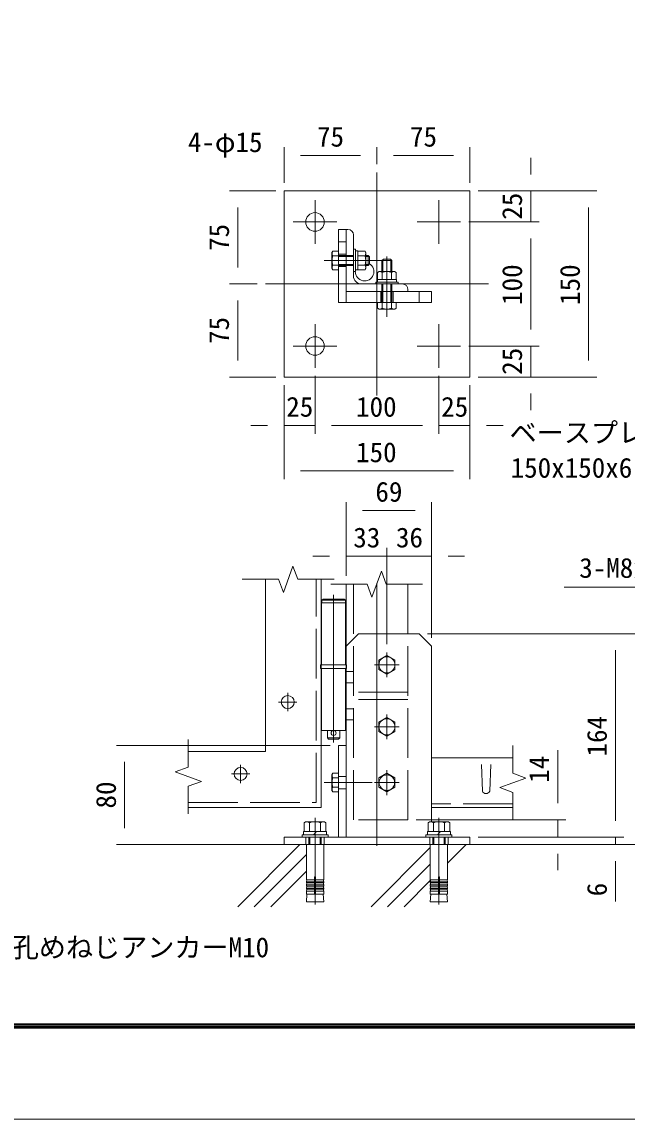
# Model space of a CAD drawing. Units: millimetres, scale not verified, with parts at other scales. Extents: x -4200 to 4200, y -2970 to 2970.
# Drawn here: x -1293 to 172, y -2970 to -317 of the extents above; entities that cross this region are included whole.
import ezdxf
from ezdxf.enums import TextEntityAlignment as Align

# ---------------------------------------------------------------- set-up
doc = ezdxf.new("R2010")
doc.units = ezdxf.units.MM
doc.header["$LTSCALE"] = 20
doc.linetypes.add('DASHED', pattern=[7.5, 6, -1.5])
doc.linetypes.add('USER1', pattern=[50.8, 31.75, -6.35, 6.35, -6.35])
for name, color, linetype, lineweight in [('0-1_D-STR1', 1, 'Continuous', 18), ('0-2_D-BMK', 2, 'USER1', 13), ('0-3_D-STR3', 3, 'Continuous', 13), ('0-4_D-STR-DIM', 7, 'Continuous', 9), ('0-6_D-STR-TXT', 7, 'Continuous', 9), ('0-8_D-TTL', 7, 'Continuous', 9), ('0-9_D-BGD', 7, 'Continuous', 9), ('0-A_D-DCR-HCH', 7, 'Continuous', 9)]:
    doc.layers.add(name, color=color, linetype=linetype, lineweight=lineweight)
doc.styles.add('ＭＳ ゴシック', font='')
doc.styles.get('ＭＳ ゴシック').set_extended_font_data('MS Gothic')

msp = doc.modelspace()

# ---------------------------------------------------------------- linework, layer by layer
at = {"layer": '0-1_D-STR1'}
for p, q in [((-503.7, -818.48), (-508.2, -818.48)), ((-490.2, -930.98), (-490.2, -831.98)), ((-371.7, -950.48), (-470.7, -950.48)), ((-358.2, -968.48), (-358.2, -963.98)), ((-703.2, -2081.4), (-703.2, -1664.47)), ((-508.2, -2288.4), (-508.2, -1676.47)), ((-358.2, -1676.47), (-358.2, -1796.41)), ((-890.04, -2118.7), (-890.04, -2051.79)), ((-104.37, -2133.7), (-104.37, -2066.79)), ((-890.04, -2081.4), (-703.2, -2081.4)), ((-703.2, -2081.4), (-890.04, -2081.4)), ((-301.2, -2096.4), (-104.37, -2096.4)), ((-178.2, -2177.01), (-180.45, -2112.51)), ((-160.2, -2177.01), (-157.95, -2112.51)), ((-890.04, -2231.79), (-890.04, -2164.88)), ((-104.37, -2246.79), (-104.37, -2179.88)), ((-104.37, -2216.4), (-301.2, -2216.4))]:
    msp.add_line(p, q, dxfattribs=at)
at = {"layer": '0-1_D-STR1', "linetype": 'DASHED'}
for p, q in [((-580.2, -2204.4), (-580.2, -1664.47)), ((-490.2, -2246.41), (-490.2, -1676.47)), ((-358.2, -2246.41), (-358.2, -1796.41)), ((-490.2, -1887.9), (-508.2, -1887.9)), ((-490.2, -1914.9), (-508.2, -1914.9)), ((-358.2, -1937.4), (-490.2, -1937.4)), ((-358.2, -1955.4), (-490.2, -1955.4)), ((-490.2, -1977.9), (-508.2, -1977.9)), ((-490.2, -2004.9), (-508.2, -2004.9)), ((-890.04, -2204.4), (-580.2, -2204.4)), ((-104.37, -2207.4), (-301.2, -2207.4)), ((-358.2, -2246.41), (-508.2, -2246.41))]:
    msp.add_line(p, q, dxfattribs=at)
at = {"layer": '0-1_D-STR1'}
for points in [[(-508.2, -818.48), (-508.2, -968.48), (-358.2, -968.48)], [(-890.04, -2216.4), (-568.2, -2216.4), (-568.2, -1664.47)], [(-890.04, -2164.88), (-858.32, -2153.34), (-921.75, -2130.25), (-890.04, -2118.7)], [(-104.37, -2179.88), (-136.08, -2168.34), (-72.65, -2145.25), (-104.37, -2133.7)]]:
    msp.add_lwpolyline(points, dxfattribs=at)
for centre, radius, start, end in [((-503.7, -831.98), 13.5, 360, 90), ((-470.7, -930.98), 19.5, 180, 270), ((-371.7, -963.98), 13.5, 360, 90), ((-169.2, -2173.26), 9.75, 202.61986, 337.38014)]:
    msp.add_arc(centre, radius, start, end, dxfattribs=at)
at = {"layer": '0-2_D-BMK'}
for p, q in [((-433.2, -1220.48), (-433.2, -680.48)), ((-583.2, -852.98), (-583.2, -747.98)), ((-283.2, -852.98), (-283.2, -747.98)), ((-635.7, -800.48), (-530.7, -800.48)), ((-230.7, -800.48), (-335.7, -800.48)), ((-414.49, -893.48), (-560.7, -893.48)), ((-409.2, -883.76), (-409.2, -1029.98)), ((-703.2, -950.48), (-163.2, -950.48)), ((-583.2, -1047.98), (-583.2, -1152.98)), ((-283.2, -1047.98), (-283.2, -1152.98)), ((-635.7, -1100.48), (-530.7, -1100.48)), ((-230.7, -1100.48), (-335.7, -1100.48)), ((-433.2, -1674.27), (-433.2, -2351.4)), ((-538.2, -1702.21), (-538.2, -2059.68)), ((-409.2, -1841.41), (-409.2, -1901.41)), ((-439.2, -1871.41), (-379.2, -1871.41)), ((-671.52, -1961.4), (-626.89, -1961.4)), ((-649.2, -1939.08), (-649.2, -1983.72)), ((-409.2, -1991.41), (-409.2, -2051.41)), ((-439.2, -2021.41), (-379.2, -2021.41)), ((-763.2, -2113.08), (-763.2, -2157.72)), ((-785.52, -2135.4), (-740.89, -2135.4)), ((-409.2, -2126.4), (-409.2, -2186.4)), ((-444.49, -2156.41), (-560.7, -2156.41)), ((-379.2, -2156.4), (-439.2, -2156.4)), ((-583.2, -2241.32), (-583.2, -2451.32)), ((-283.2, -2241.32), (-283.2, -2451.32))]:
    msp.add_line(p, q, dxfattribs=at)
at = {"layer": '0-3_D-STR3'}
for p, q in [((-658.2, -1175.48), (-658.2, -725.48)), ((-526.2, -848.48), (-508.2, -848.48)), ((-542.1, -874.58), (-540.02, -870.96)), ((-542.1, -912.38), (-542.1, -874.58)), ((-526.2, -870.96), (-540.02, -870.96)), ((-526.2, -916), (-526.2, -870.96)), ((-490.2, -866.48), (-485.4, -866.48)), ((-485.4, -866.48), (-485.4, -920.48)), ((-479.4, -916), (-479.4, -870.96)), ((-459.9, -912.23), (-459.9, -874.73)), ((-526.2, -882.22), (-540.02, -882.22)), ((-526.2, -878.48), (-508.2, -878.48)), ((-526.2, -881.48), (-490.2, -881.48)), ((-526.2, -883.73), (-490.2, -883.73)), ((-479.4, -882.22), (-462.08, -882.22)), ((-459.9, -881.48), (-454.8, -881.48)), ((-459.9, -883.73), (-452.55, -883.73)), ((-454.8, -881.48), (-451.2, -885.08)), ((-454.8, -881.48), (-454.8, -905.48)), ((-454.8, -905.48), (-451.2, -901.88)), ((-451.2, -885.08), (-451.2, -901.88)), ((-421.2, -894.08), (-417.6, -890.48)), ((-421.2, -894.08), (-397.2, -894.08)), ((-421.2, -920.18), (-421.2, -894.08)), ((-418.95, -920.18), (-418.95, -891.83)), ((-417.6, -890.48), (-400.8, -890.48)), ((-397.2, -894.08), (-400.8, -890.48)), ((-399.45, -920.18), (-399.45, -891.83)), ((-397.2, -920.18), (-397.2, -894.08)), ((-542.1, -912.38), (-540.02, -916)), ((-526.2, -904.74), (-540.02, -904.74)), ((-526.2, -916), (-540.02, -916)), ((-526.2, -903.23), (-490.2, -903.23)), ((-526.2, -905.48), (-490.2, -905.48)), ((-526.2, -908.48), (-508.2, -908.48)), ((-479.4, -904.74), (-462.08, -904.74)), ((-459.9, -903.23), (-452.55, -903.23)), ((-459.9, -905.48), (-454.8, -905.48)), ((-390.45, -920.18), (-427.95, -920.18)), ((-420.46, -939.68), (-420.46, -922.35)), ((-397.95, -939.68), (-397.95, -922.35)), ((-436.2, -945.68), (-382.2, -945.68)), ((-436.2, -950.48), (-436.2, -945.68)), ((-386.69, -939.68), (-431.72, -939.68)), ((-421.2, -995.48), (-421.2, -950.48)), ((-418.95, -995.48), (-418.95, -950.48)), ((-399.45, -995.48), (-399.45, -950.48)), ((-397.2, -995.48), (-397.2, -950.48)), ((-424.2, -995.48), (-424.2, -968.48)), ((-394.2, -995.48), (-394.2, -968.48)), ((-331.2, -968.48), (-331.2, -995.48)), ((-301.2, -968.48), (-301.2, -995.48)), ((-526.2, -995.48), (-301.2, -995.48)), ((-431.72, -995.48), (-431.72, -1009.29)), ((-386.69, -995.48), (-431.72, -995.48)), ((-420.46, -995.48), (-420.46, -1009.29)), ((-397.95, -995.48), (-397.95, -1009.29)), ((-386.69, -995.48), (-386.69, -1009.29)), ((-428.1, -1011.38), (-431.72, -1009.29)), ((-390.3, -1011.38), (-428.1, -1011.38)), ((-390.3, -1011.38), (-386.69, -1009.29)), ((-509.1, -1721.4), (-567.3, -1721.4)), ((-567.3, -1721.4), (-567.3, -1871.4)), ((-566.7, -1715.4), (-563.7, -1712.4)), ((-566.7, -1715.4), (-566.7, -1721.4)), ((-566.7, -1715.4), (-509.7, -1715.4)), ((-512.7, -1712.4), (-563.7, -1712.4)), ((-512.7, -1712.4), (-509.7, -1715.4)), ((-509.7, -1715.4), (-509.7, -1721.4)), ((-509.1, -1721.4), (-509.1, -1871.4)), ((-478.2, -1796.41), (-508.2, -1826.41)), ((-478.2, -1796.41), (-331.2, -1796.41)), ((-331.2, -1796.41), (-301.2, -1826.41)), ((-508.2, -2288.4), (-508.2, -1826.41)), ((-301.2, -1826.41), (-301.2, -2250.9)), ((-409.2, -1848.91), (-428.7, -1860.13)), ((-409.2, -1848.91), (-389.7, -1860.13)), ((-506.7, -1871.4), (-569.7, -1871.4)), ((-569.7, -1871.4), (-569.7, -1880.4)), ((-506.7, -1880.4), (-569.7, -1880.4)), ((-567.3, -1880.4), (-567.3, -2030.4)), ((-509.1, -1880.4), (-509.1, -2030.4)), ((-506.7, -1871.4), (-506.7, -1880.4)), ((-428.7, -1860.13), (-428.7, -1882.68)), ((-409.2, -1893.91), (-428.7, -1882.68)), ((-409.2, -1893.91), (-389.7, -1882.68)), ((-389.7, -1860.13), (-389.7, -1882.68)), ((-409.2, -1998.91), (-428.7, -2010.13)), ((-428.7, -2010.13), (-428.7, -2032.68)), ((-409.2, -1998.91), (-389.7, -2010.13)), ((-389.7, -2010.13), (-389.7, -2032.68)), ((-509.1, -2030.4), (-567.3, -2030.4)), ((-553.2, -2030.4), (-553.2, -2048.4)), ((-523.2, -2030.4), (-523.2, -2048.4)), ((-409.2, -2043.91), (-428.7, -2032.68)), ((-409.2, -2043.91), (-389.7, -2032.68)), ((-550.2, -2051.4), (-553.2, -2048.4)), ((-526.2, -2051.4), (-550.2, -2051.4)), ((-526.2, -2066.4), (-526.2, -2288.4)), ((-508.2, -2066.41), (-526.2, -2066.41)), ((-542.1, -2137.51), (-540.02, -2133.89)), ((-542.1, -2137.51), (-542.1, -2175.31)), ((-526.2, -2133.89), (-540.02, -2133.89)), ((-526.2, -2145.15), (-540.02, -2145.15)), ((-526.2, -2133.89), (-526.2, -2178.92)), ((-542.1, -2175.31), (-540.02, -2178.92)), ((-526.2, -2167.66), (-540.02, -2167.66)), ((-526.2, -2178.92), (-540.02, -2178.92)), ((-609.6, -2274.9), (-609.6, -2253.3)), ((-562.43, -2250.9), (-603.3, -2250.9)), ((-596.4, -2253.3), (-596.4, -2274.9)), ((-570, -2253.3), (-570, -2274.9)), ((-556.8, -2274.9), (-556.8, -2253.3)), ((-309.6, -2274.9), (-309.6, -2253.3)), ((-262.43, -2250.9), (-303.3, -2250.9)), ((-296.4, -2253.3), (-296.4, -2274.9)), ((-270, -2253.3), (-270, -2274.9)), ((-256.8, -2274.9), (-256.8, -2253.3)), ((-586.95, -2282.4), (-579.45, -2274.9)), ((-286.95, -2282.4), (-279.45, -2274.9)), ((-598.2, -2306.4), (-598.2, -2288.4)), ((-595.8, -2306.4), (-595.8, -2288.4)), ((-570.6, -2306.4), (-570.6, -2288.4)), ((-568.2, -2306.4), (-568.2, -2288.4)), ((-298.2, -2306.4), (-298.2, -2288.4)), ((-295.8, -2306.4), (-295.8, -2288.4)), ((-270.6, -2306.4), (-270.6, -2288.4)), ((-268.2, -2306.4), (-268.2, -2288.4)), ((-584.33, -2385.03), (-584.33, -2426.4)), ((-582.08, -2385.03), (-582.08, -2426.4)), ((-284.33, -2385.03), (-284.33, -2426.4)), ((-282.08, -2385.03), (-282.08, -2426.4)), ((-584.33, -2403.9), (-604.83, -2403.9)), ((-584.33, -2396.4), (-604.2, -2396.4)), ((-584.33, -2411.4), (-604.2, -2411.4)), ((-582.08, -2396.4), (-562.2, -2396.4)), ((-582.08, -2403.9), (-562.2, -2403.9)), ((-582.08, -2411.4), (-562.2, -2411.4)), ((-284.33, -2403.9), (-304.83, -2403.9)), ((-284.33, -2396.4), (-304.2, -2396.4)), ((-284.33, -2411.4), (-304.2, -2411.4)), ((-282.08, -2396.4), (-262.2, -2396.4)), ((-282.08, -2403.9), (-262.2, -2403.9)), ((-282.08, -2411.4), (-262.2, -2411.4)), ((-584.33, -2418.9), (-604.2, -2418.9)), ((-582.08, -2418.9), (-562.2, -2418.9)), ((-284.33, -2418.9), (-304.2, -2418.9)), ((-282.08, -2418.9), (-262.2, -2418.9))]:
    msp.add_line(p, q, dxfattribs=at)
at = {"layer": '0-3_D-STR3', "linetype": 'DASHED'}
for p, q in [((-508.2, -2141.41), (-526.2, -2141.41)), ((-508.2, -2171.41), (-526.2, -2171.41)), ((-605.7, -2306.4), (-605.7, -2288.4)), ((-560.7, -2306.4), (-560.7, -2288.4)), ((-305.7, -2306.4), (-305.7, -2288.4)), ((-260.7, -2306.4), (-260.7, -2288.4))]:
    msp.add_line(p, q, dxfattribs=at)
at = {"layer": '0-3_D-STR3'}
for points in [[(-658.2, -1175.48), (-208.2, -1175.48), (-208.2, -725.48), (-658.2, -725.48)], [(-526.2, -995.48), (-526.2, -818.48), (-508.2, -818.48)], [(-301.2, -968.48), (-508.2, -968.48), (-508.2, -995.48), (-508.2, -818.48)], [(-490.2, -866.48), (-490.2, -920.48), (-485.4, -920.48)], [(-479.4, -870.96), (-462.08, -870.96), (-459.9, -874.73)], [(-479.4, -916), (-462.08, -916), (-459.9, -912.23)], [(-431.72, -939.68), (-431.72, -922.35), (-427.95, -920.18)], [(-386.69, -939.68), (-386.69, -922.35), (-390.45, -920.18)], [(-436.2, -950.48), (-382.2, -950.48), (-382.2, -945.68)], [(-526.2, -2051.4), (-523.2, -2048.4), (-553.2, -2048.4)], [(-610.8, -2282.4), (-610.8, -2274.9), (-555.6, -2274.9), (-555.6, -2282.4)], [(-310.8, -2282.4), (-310.8, -2274.9), (-255.6, -2274.9), (-255.6, -2282.4)], [(-582.08, -2391.4), (-562.2, -2391.4), (-562.2, -2306.4), (-604.2, -2306.4), (-604.2, -2391.4), (-584.33, -2391.4)], [(-282.08, -2391.4), (-262.2, -2391.4), (-262.2, -2306.4), (-304.2, -2306.4), (-304.2, -2391.4), (-284.33, -2391.4)], [(-603.27, -2391.4), (-604.2, -2396.4), (-604.2, -2398.9), (-584.33, -2398.9)], [(-603.27, -2398.9), (-604.2, -2403.9), (-604.2, -2406.4), (-584.33, -2406.4)], [(-603.27, -2406.4), (-604.2, -2411.4), (-604.2, -2413.9), (-584.33, -2413.9)], [(-563.14, -2413.9), (-562.2, -2418.9), (-562.2, -2426.4), (-604.2, -2426.4), (-604.2, -2418.9), (-603.27, -2413.9)], [(-563.14, -2391.4), (-562.2, -2396.4), (-562.2, -2398.9), (-582.08, -2398.9)], [(-563.14, -2398.9), (-562.2, -2403.9), (-562.2, -2406.4), (-582.08, -2406.4)], [(-563.14, -2406.4), (-562.2, -2411.4), (-562.2, -2413.9), (-582.08, -2413.9)], [(-303.27, -2391.4), (-304.2, -2396.4), (-304.2, -2398.9), (-284.33, -2398.9)], [(-303.27, -2398.9), (-304.2, -2403.9), (-304.2, -2406.4), (-284.33, -2406.4)], [(-303.27, -2406.4), (-304.2, -2411.4), (-304.2, -2413.9), (-284.33, -2413.9)], [(-263.14, -2413.9), (-262.2, -2418.9), (-262.2, -2426.4), (-304.2, -2426.4), (-304.2, -2418.9), (-303.27, -2413.9)], [(-263.14, -2391.4), (-262.2, -2396.4), (-262.2, -2398.9), (-282.08, -2398.9)], [(-263.14, -2398.9), (-262.2, -2403.9), (-262.2, -2406.4), (-282.08, -2406.4)], [(-263.14, -2406.4), (-262.2, -2411.4), (-262.2, -2413.9), (-282.08, -2413.9)], [(-563.78, -2426.4), (-562.2, -2444.4), (-604.2, -2444.4), (-602.63, -2426.4)], [(-562.2, -2426.4), (-582.27, -2426.4), (-604.2, -2426.4)], [(-263.78, -2426.4), (-262.2, -2444.4), (-304.2, -2444.4), (-302.63, -2426.4)], [(-262.2, -2426.4), (-282.27, -2426.4), (-304.2, -2426.4)]]:
    msp.add_lwpolyline(points, dxfattribs=at)
for points in [[(-479.4, -870.38), (-485.4, -870.38), (-485.4, -916.58), (-479.4, -916.58)], [(-432.3, -939.68), (-432.3, -945.68), (-386.1, -945.68), (-386.1, -939.68)], [(-389.7, -2145.14), (-409.2, -2133.88), (-428.7, -2145.14), (-428.7, -2167.66), (-409.2, -2178.92), (-389.7, -2167.66)], [(-658.2, -2306.4), (-208.2, -2306.4), (-208.2, -2288.4), (-658.2, -2288.4)], [(-551.7, -2282.4), (-551.7, -2288.4), (-614.7, -2288.4), (-614.7, -2282.4)], [(-251.7, -2282.4), (-251.7, -2288.4), (-314.7, -2288.4), (-314.7, -2282.4)]]:
    msp.add_lwpolyline(points, close=True, dxfattribs=at)
for centre, radius in [((-583.2, -800.48), 22.5), ((-583.2, -1100.48), 22.5), ((-409.2, -1871.41), 19.5), ((-649.2, -1961.4), 15.75), ((-409.2, -2021.41), 19.5), ((-538.2, -2036.4), 6), ((-763.2, -2135.4), 15.75), ((-409.2, -2156.4), 18.75)]:
    msp.add_circle(centre, radius, dxfattribs=at)
for centre, radius, start, end in [((-531.79, -876.59), 9.97, 145.61585, 214.38415), ((-470.31, -876.59), 9.97, 325.61586, 34.38414), ((-504.5, -893.48), 37.26, 162.4121, 197.5879), ((-463.2, -920.48), 22.5, 180, 57.76905), ((-497.6, -893.48), 37.26, 342.4121, 17.5879), ((-531.79, -910.37), 9.97, 145.61585, 214.38415), ((-470.31, -910.37), 9.97, 325.61585, 34.38416), ((-426.09, -930.58), 9.97, 55.61586, 124.38414), ((-409.2, -957.87), 37.26, 72.4121, 107.5879), ((-392.32, -930.58), 9.97, 55.61585, 124.38416), ((-426.09, -1001.06), 9.97, 235.61585, 304.38415), ((-409.2, -973.77), 37.26, 252.4121, 287.5879), ((-392.32, -1001.06), 9.97, 235.61585, 304.38415), ((-531.79, -2139.52), 9.97, 145.61585, 214.38415), ((-504.5, -2156.41), 37.26, 162.4121, 197.5879), ((-531.79, -2173.29), 9.97, 145.61585, 214.38415), ((-603, -2261.16), 10.26, 49.96723, 130.03277), ((-583.2, -2288.4), 37.5, 69.39031, 110.60969), ((-563.4, -2260.98), 10.12, 49.3117, 130.6883), ((-303, -2261.16), 10.26, 49.96723, 130.03277), ((-283.2, -2288.4), 37.5, 69.39031, 110.60969), ((-263.4, -2260.98), 10.12, 49.3117, 130.6883), ((-583.2, -2385.03), 1.12, 0, 180), ((-283.2, -2385.03), 1.12, 0, 180)]:
    msp.add_arc(centre, radius, start, end, dxfattribs=at)
at = {"layer": '0-4_D-STR-DIM'}
for p, q in [((-658.2, -705.48), (-658.2, -619.48)), ((-433.2, -660.48), (-433.2, -619.48)), ((-433.2, -660.48), (-433.2, -619.49)), ((-208.2, -705.48), (-208.2, -619.49)), ((-618.2, -639.48), (-473.2, -639.48)), ((-393.2, -639.49), (-248.2, -639.49)), ((-61.03, -685.48), (-61.03, -645.48)), ((-678.2, -725.48), (-790.22, -725.48)), ((-188.2, -725.48), (98.97, -725.48)), ((-188.2, -725.48), (-41.03, -725.48)), ((-61.03, -800.48), (-61.03, -725.48)), ((-770.22, -910.48), (-770.22, -765.48)), ((78.97, -765.48), (78.97, -1135.48)), ((-210.7, -800.48), (-41.03, -800.48)), ((-210.7, -800.48), (-41.03, -800.48)), ((-61.03, -1060.48), (-61.03, -840.48)), ((-61.03, -840.48), (-61.03, -880.48)), ((-723.2, -950.48), (-790.38, -950.48)), ((-723.2, -950.48), (-790.22, -950.48)), ((-770.38, -990.48), (-770.38, -1135.48)), ((-61.03, -1060.48), (-61.03, -1020.48)), ((-210.7, -1100.48), (-41.03, -1100.48)), ((-210.7, -1100.48), (-41.03, -1100.48)), ((-61.03, -1100.48), (-61.03, -1175.48)), ((-678.2, -1175.48), (-790.38, -1175.48)), ((-583.2, -1172.98), (-583.2, -1312.65)), ((-583.2, -1172.98), (-583.2, -1312.65)), ((-283.2, -1172.98), (-283.2, -1312.65)), ((-283.2, -1172.98), (-283.2, -1312.65)), ((-188.2, -1175.48), (98.97, -1175.48)), ((-188.2, -1175.48), (-41.03, -1175.48)), ((-658.2, -1195.48), (-658.2, -1422.65)), ((-658.2, -1195.48), (-658.2, -1312.65)), ((-208.2, -1195.48), (-208.2, -1422.65)), ((-208.2, -1195.48), (-208.2, -1312.65)), ((-61.03, -1215.48), (-61.03, -1255.48)), ((-698.2, -1292.65), (-738.2, -1292.65)), ((-583.2, -1292.65), (-658.2, -1292.65)), ((-543.2, -1292.65), (-323.2, -1292.65)), ((-543.2, -1292.65), (-503.2, -1292.65)), ((-323.2, -1292.65), (-363.2, -1292.65)), ((-283.2, -1292.65), (-208.2, -1292.65)), ((-168.2, -1292.65), (-128.2, -1292.65)), ((-248.2, -1402.65), (-618.2, -1402.65)), ((-508.2, -1656.47), (-508.2, -1478.14)), ((-301.2, -1776.41), (-301.2, -1478.14)), ((-341.2, -1498.14), (-468.2, -1498.14)), ((-508.2, -1656.47), (-508.2, -1588.74)), ((-409.2, -1821.41), (-409.2, -1588.74)), ((-409.2, -1821.41), (-409.2, -1588.74)), ((-301.2, -1806.41), (-301.2, -1588.74)), ((-548.2, -1608.74), (-588.2, -1608.74)), ((-508.2, -1608.74), (-409.2, -1608.74)), ((-449.2, -1608.74), (-489.2, -1608.74)), ((-409.2, -1608.74), (-301.2, -1608.74)), ((-369.2, -1608.74), (-329.2, -1608.74)), ((-261.2, -1608.74), (-221.2, -1608.74)), ((-636.59, -1632.76), (-659.68, -1696.19)), ((-625.05, -1664.47), (-636.59, -1632.76)), ((-422.46, -1644.76), (-445.55, -1708.19)), ((-410.92, -1676.47), (-422.46, -1644.76)), ((-759.27, -1664.47), (-671.22, -1664.47)), ((-659.68, -1696.19), (-671.22, -1664.47)), ((-625.05, -1664.47), (-537, -1664.47)), ((-545.14, -1676.47), (-457.09, -1676.47)), ((-445.55, -1708.19), (-457.09, -1676.47)), ((-410.92, -1676.47), (-322.87, -1676.47)), ((-311.2, -1796.41), (164.25, -1796.41)), ((-311.2, -1796.41), (304.25, -1796.41)), ((144.25, -1836.41), (144.25, -2248.4)), ((-546.2, -2066.41), (-1063.99, -2066.41)), ((4.25, -2206.4), (4.25, -2078.06)), ((-1043.99, -2266.4), (-1043.99, -2106.41)), ((144.25, -2248.4), (144.25, -2208.4)), ((-338.2, -2246.4), (24.25, -2246.4)), ((4.25, -2288.4), (4.25, -2246.4)), ((-678.2, -2306.4), (-1063.99, -2306.4)), ((-188.2, -2288.4), (164.25, -2288.4)), ((-188.2, -2288.4), (164.25, -2288.4)), ((-188.2, -2288.4), (24.25, -2288.4)), ((-188.2, -2306.4), (164.25, -2306.4)), ((-188.2, -2306.4), (304.25, -2306.4)), ((144.25, -2288.4), (144.25, -2306.4)), ((4.25, -2328.4), (4.25, -2368.4)), ((144.25, -2346.4), (144.25, -2443.78))]:
    msp.add_line(p, q, dxfattribs=at)
at = {"layer": '0-6_D-STR-TXT'}
msp.add_lwpolyline([(20.06, -1683.4), (565.34, -1683.4), (683.62, -1847.45)], dxfattribs=at)
at = {"layer": '0-8_D-TTL', "color": 2, "lineweight": 18}
msp.add_lwpolyline([(-4200, 2970), (4200, 2970), (4200, -2970), (-4200, -2970)], close=True, dxfattribs=at)
at = {"layer": '0-8_D-TTL'}
for points in [[(-3930, 2750), (3930, 2750), (3930, -2750), (-3930, -2750)], [(-3927.5, 2747.5), (3927.5, 2747.5), (3927.5, -2747.5), (-3927.5, -2747.5)], [(-3925, 2745), (3925, 2745), (3925, -2745), (-3925, -2745)], [(-3922.5, 2742.5), (3922.5, 2742.5), (3922.5, -2742.5), (-3922.5, -2742.5)], [(-3920, 2740), (3920, 2740), (3920, -2740), (-3920, -2740)]]:
    msp.add_lwpolyline(points, close=True, dxfattribs=at)
at = {"layer": '0-9_D-BGD'}
msp.add_line((-864.11, -2306.4), (-2.3, -2306.4), dxfattribs=at)
at = {"layer": '0-A_D-DCR-HCH'}
for p, q in [((-769.93, -2456.4), (-619.93, -2306.4)), ((-262.2, -2350.97), (-217.64, -2306.4)), ((-730.16, -2456.4), (-604.2, -2330.45)), ((-447.18, -2456.4), (-304.2, -2313.42)), ((-407.41, -2456.4), (-304.2, -2353.19)), ((-690.38, -2456.4), (-604.2, -2370.22)), ((-367.63, -2456.4), (-302.64, -2391.4))]:
    msp.add_line(p, q, dxfattribs=at)

# ---------------------------------------------------------------- texts
at = {"layer": '0-4_D-STR-DIM', "style": 'ＭＳ ゴシック'}
for s, p in [('75', (-578.3, -632.73)), ('75', (-353.3, -632.74)), ('25', (-652.8, -1285.9)), ('100', (-483.85, -1285.9)), ('25', (-277.8, -1285.9)), ('150', (-483.85, -1395.9)), ('69', (-437.05, -1491.39)), ('33', (-490.68, -1601.99)), ('36', (-387.3, -1601.99))]:
    msp.add_text(s, height=48.09, dxfattribs=at).set_placement(p, align=Align.BOTTOM_LEFT)
for s, p in [('25', (-67.78, -795.08)), ('75', (-776.97, -870.58)), ('100', (-67.78, -1001.13)), ('150', (72.22, -1001.13)), ('75', (-777.13, -1095.58)), ('25', (-67.78, -1170.08)), ('164', (137.51, -2093.18)), ('14', (-2.49, -2156.75)), ('80', (-1050.74, -2219.03)), ('6', (137.51, -2431.32))]:
    msp.add_text(s, height=48.09, rotation=90, dxfattribs=at).set_placement(p, align=Align.BOTTOM_LEFT)
at = {"layer": '0-6_D-STR-TXT', "style": 'ＭＳ ゴシック'}
for s, p in [('4-φ15', (-890.87, -645.94)), ('ベースプレート', (-112.21, -1348.5)), ('150x150x6 ', (-109.76, -1433.39)), ('3-M8x35（N.W.SW）', (56.28, -1675.53)), ('他穿孔めねじアンカーM10', (-1448.36, -2593.15))]:
    msp.add_text(s, height=48.09, dxfattribs=at).set_placement(p, align=Align.BOTTOM_LEFT)

doc.saveas('drawing.dxf')
